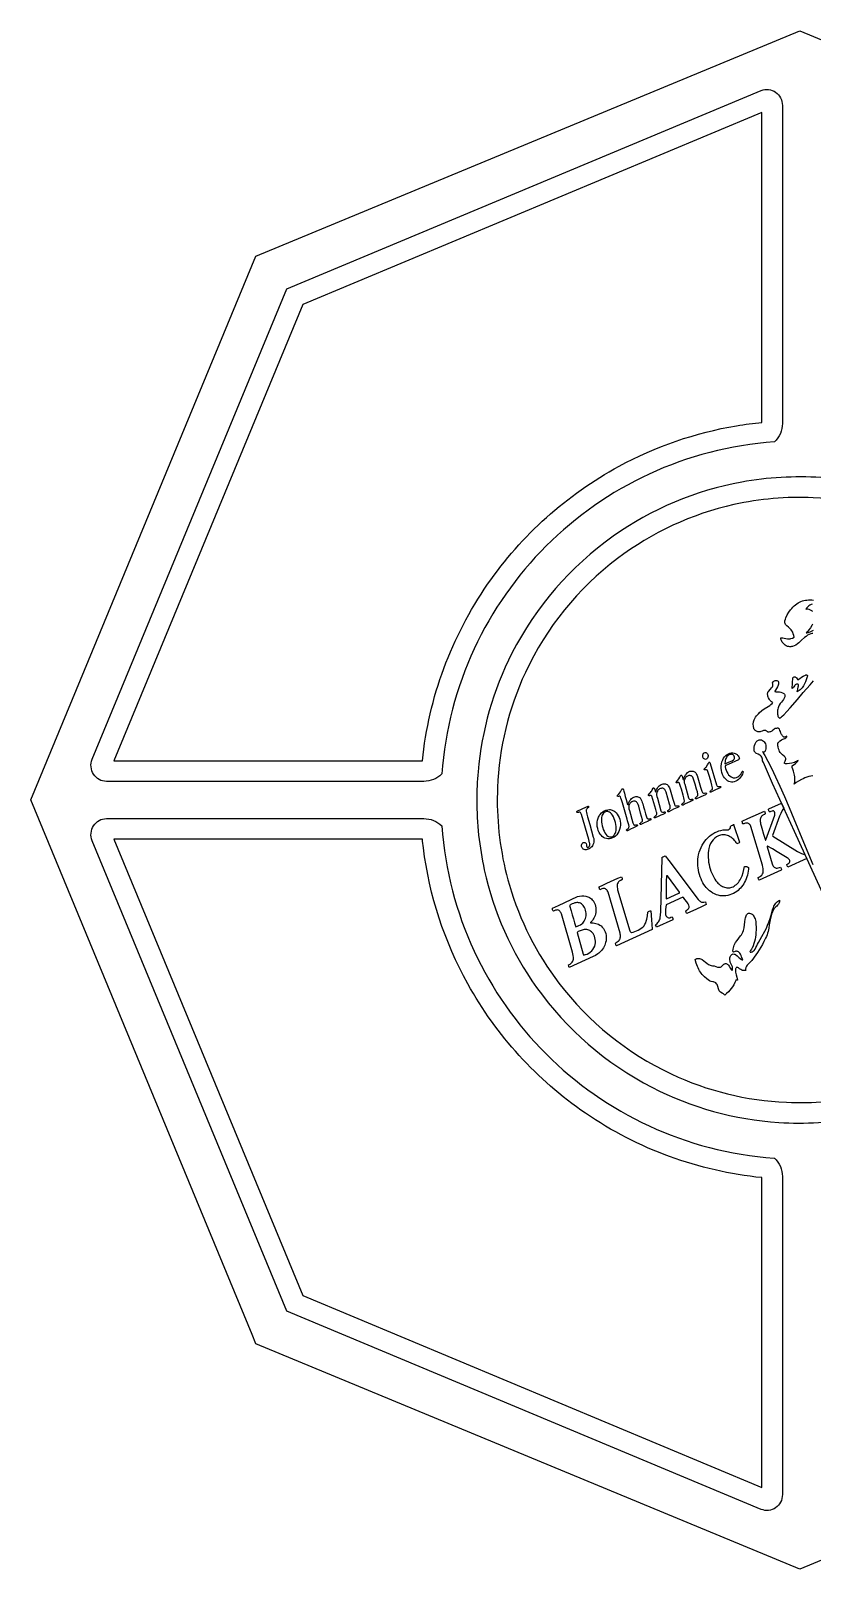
# Model space of a CAD drawing. Extents: x 0 to 300, y 0 to 300.
# Drawn here: x 0 to 152.4, y 0.3 to 300.3 of the extents above; entities that cross this region are included whole.
import ezdxf

# ---------------------------------------------------------------- set-up
doc = ezdxf.new("R2010")
doc.units = 0
doc.layers.add('Nível Padrão', color=18, linetype='CONTINUOUS')

msp = doc.modelspace()

# ---------------------------------------------------------------- linework, layer by layer
at = {"layer": 'Nível Padrão'}
for points in [[(43.93, 44.23), (43.17, 46.09), (0, 150.3), (43.93, 256.37), (150, 300.3), (256.07, 256.37), (300, 150.3), (256.07, 44.23), (150, 0.3), (43.93, 44.23)], [(151.1, 174.66), (151.21, 174.68), (151.32, 174.69), (151.4, 174.67), (151.46, 174.62), (151.48, 174.55), (151.49, 174.47), (151.45, 174.29), (151.1, 173.35), (150.92, 172.92), (150.72, 172.53), (150.49, 172.19), (150.36, 172.03), (150.22, 171.88), (150.06, 171.75), (149.9, 171.62), (149.72, 171.51), (149.52, 171.42), (149.55, 171.65), (149.6, 171.9), (149.71, 172.38), (149.74, 172.58), (149.73, 172.75), (149.71, 172.82), (149.67, 172.86), (149.61, 172.9), (149.54, 172.91), (149.38, 172.89), (149.24, 172.83), (149.12, 172.73), (149.02, 172.6), (148.81, 172.31), (148.69, 172.17), (148.55, 172.05), (148.62, 174.12), (148.79, 174.26), (148.89, 174.31), (149, 174.32), (149.1, 174.3), (149.2, 174.26), (149.28, 174.19), (149.35, 174.12), (149.48, 173.92), (149.61, 173.71), (149.99, 174), (150.34, 174.24), (150.69, 174.45), (151.1, 174.66)], [(131.95, 159.39), (132.03, 159.28), (132.09, 159.14), (132.13, 158.99), (132.13, 158.83), (132.09, 158.64), (132.01, 158.47), (131.89, 158.33), (131.75, 158.24), (131.61, 158.22), (131.47, 158.24), (131.34, 158.31), (131.23, 158.41), (131.16, 158.52), (131.11, 158.64), (131.07, 158.77), (131.07, 158.91), (131.09, 159.09), (131.15, 159.26), (131.25, 159.4), (131.38, 159.49), (131.53, 159.55), (131.68, 159.55), (131.82, 159.5), (131.95, 159.39)], [(137.86, 159.04), (137.98, 158.9), (138.09, 158.74), (138.18, 158.56), (138.21, 158.46), (138.22, 158.36), (138.19, 158.28), (138.14, 158.23), (138.03, 158.16), (136.03, 157.25), (135.74, 157.11), (135.6, 157.04), (135.48, 156.95), (135.46, 156.83), (135.48, 156.7), (135.51, 156.57), (135.54, 156.43), (135.65, 156.09), (135.78, 155.77), (135.94, 155.48), (136.13, 155.22), (136.35, 154.99), (136.59, 154.82), (136.72, 154.75), (136.86, 154.69), (137, 154.65), (137.15, 154.63), (137.41, 154.64), (137.66, 154.7), (137.89, 154.81), (138.11, 154.96), (138.3, 155.15), (138.49, 155.36), (138.64, 155.61), (138.78, 155.87), (138.85, 155.9), (138.89, 155.9), (138.92, 155.87), (138.93, 155.8), (138.93, 155.73), (138.9, 155.6), (138.8, 155.35), (138.64, 155.03), (138.46, 154.74), (138.25, 154.49), (138.02, 154.27), (137.77, 154.09), (137.5, 153.95), (137.21, 153.86), (136.92, 153.8), (136.67, 153.8), (136.42, 153.84), (136.17, 153.93), (135.92, 154.05), (135.7, 154.21), (135.49, 154.41), (135.3, 154.63), (135.15, 154.87), (134.96, 155.24), (134.82, 155.64), (134.72, 156.05), (134.67, 156.48), (134.67, 156.91), (134.72, 157.34), (134.82, 157.76), (134.98, 158.16), (135.14, 158.46), (135.34, 158.73), (135.57, 158.96), (135.82, 159.16), (136.08, 159.31), (136.36, 159.42), (136.65, 159.49), (136.94, 159.5), (137.18, 159.45), (137.42, 159.36), (137.65, 159.22), (137.76, 159.14), (137.86, 159.04)], [(136.1, 159.03), (135.94, 158.92), (135.8, 158.78), (135.68, 158.6), (135.59, 158.41), (135.51, 158.19), (135.45, 157.97), (135.42, 157.74), (135.41, 157.51), (135.41, 157.41), (135.43, 157.37), (135.46, 157.35), (136.13, 157.65), (136.79, 157.96), (137.06, 158.12), (137.17, 158.21), (137.22, 158.28), (137.26, 158.36), (137.28, 158.44), (137.28, 158.52), (137.26, 158.68), (137.21, 158.84), (137.13, 158.97), (137.02, 159.08), (136.9, 159.16), (136.77, 159.2), (136.63, 159.21), (136.5, 159.19), (136.36, 159.15), (136.23, 159.1), (136.1, 159.03)], [(132.46, 157.62), (132.55, 157.42), (133.77, 153.24), (133.82, 153.11), (133.9, 153), (133.99, 152.92), (134.05, 152.9), (134.12, 152.9), (134.32, 152.93), (134.52, 152.95), (134.57, 152.93), (134.61, 152.87), (134.62, 152.83), (134.61, 152.79), (134.57, 152.71), (134.46, 152.64), (134.01, 152.46), (133.55, 152.25), (132.65, 151.82), (132.58, 151.82), (132.55, 151.83), (132.53, 151.86), (132.51, 151.91), (132.51, 151.98), (132.57, 152.07), (132.64, 152.14), (132.81, 152.26), (132.89, 152.33), (132.95, 152.42), (132.99, 152.52), (132.99, 152.65), (132.94, 152.93), (132.87, 153.22), (132.7, 153.77), (132.38, 154.91), (132.2, 155.47), (132.02, 156.03), (131.97, 156.11), (131.91, 156.17), (131.83, 156.21), (131.75, 156.22), (131.67, 156.21), (131.59, 156.19), (131.44, 156.15), (131.39, 156.19), (131.37, 156.23), (131.36, 156.28), (131.43, 156.41), (131.52, 156.52), (131.62, 156.62), (131.72, 156.73), (132.01, 157.14), (132.15, 157.36), (132.27, 157.6), (132.31, 157.65), (132.37, 157.67), (132.42, 157.66), (132.46, 157.62)], [(121.55, 152.63), (121.64, 152.52), (121.7, 152.37), (121.8, 152.05), (121.83, 151.93), (121.85, 151.87), (121.89, 151.82), (121.93, 151.87), (122.02, 152.14), (122.13, 152.4), (122.26, 152.63), (122.41, 152.85), (122.58, 153.03), (122.76, 153.19), (122.96, 153.32), (123.19, 153.41), (123.34, 153.45), (123.5, 153.46), (123.66, 153.45), (123.82, 153.43), (123.97, 153.37), (124.11, 153.29), (124.24, 153.19), (124.36, 153.05), (124.47, 152.88), (124.56, 152.7), (124.71, 152.28), (124.84, 151.84), (124.97, 151.4), (125.24, 150.43), (125.54, 149.47), (125.58, 149.36), (125.64, 149.26), (125.72, 149.18), (125.82, 149.14), (125.89, 149.13), (125.96, 149.14), (126.11, 149.17), (126.25, 149.19), (126.31, 149.18), (126.38, 149.14), (126.4, 149.05), (126.38, 148.98), (126.33, 148.91), (125.38, 148.48), (124.91, 148.26), (124.45, 148.02), (124.34, 148.01), (124.29, 148.03), (124.26, 148.08), (124.24, 148.13), (124.25, 148.18), (124.29, 148.28), (124.43, 148.4), (124.58, 148.52), (124.64, 148.59), (124.7, 148.67), (124.73, 148.76), (124.75, 148.88), (124.73, 149.03), (124.7, 149.18), (124.62, 149.48), (123.91, 151.84), (123.81, 152.1), (123.75, 152.22), (123.68, 152.32), (123.59, 152.42), (123.5, 152.49), (123.39, 152.55), (123.27, 152.58), (123.12, 152.59), (122.96, 152.57), (122.81, 152.53), (122.67, 152.46), (122.53, 152.36), (122.41, 152.25), (122.3, 152.12), (122.2, 151.97), (122.13, 151.81), (122.09, 151.64), (122.07, 151.47), (122.07, 151.31), (122.13, 150.97), (122.22, 150.63), (122.57, 149.4), (122.93, 148.19), (122.97, 148.08), (123.04, 147.99), (123.13, 147.93), (123.23, 147.9), (123.29, 147.89), (123.36, 147.9), (123.49, 147.95), (123.62, 147.97), (123.68, 147.96), (123.74, 147.92), (123.77, 147.83), (123.76, 147.79), (123.74, 147.76), (123.63, 147.66), (123.52, 147.6), (123.39, 147.55), (123.26, 147.49), (122.89, 147.33), (122.53, 147.16), (121.81, 146.81), (121.72, 146.79), (121.68, 146.8), (121.65, 146.82), (121.62, 146.89), (121.62, 146.96), (121.66, 147.04), (121.71, 147.1), (121.83, 147.2), (121.96, 147.29), (122.01, 147.34), (122.05, 147.41), (122.09, 147.54), (122.11, 147.66), (122.1, 147.79), (122.07, 147.92), (121.99, 148.18), (121.93, 148.44), (121.55, 149.75), (121.36, 150.4), (121.14, 151.04), (121.08, 151.12), (121.01, 151.17), (120.92, 151.19), (120.83, 151.18), (120.67, 151.14), (120.59, 151.14), (120.55, 151.15), (120.52, 151.18), (120.5, 151.26), (120.51, 151.33), (120.77, 151.62), (120.89, 151.77), (121.01, 151.93), (121.12, 152.08), (121.22, 152.25), (121.4, 152.6), (121.48, 152.65), (121.52, 152.65), (121.55, 152.63)], [(126.98, 155.1), (127.07, 154.92), (127.14, 154.72), (127.27, 154.32), (127.31, 154.32), (127.32, 154.34), (127.43, 154.66), (127.56, 154.95), (127.71, 155.21), (127.89, 155.43), (128.09, 155.63), (128.32, 155.78), (128.56, 155.89), (128.83, 155.95), (128.95, 155.95), (129.09, 155.94), (129.22, 155.91), (129.35, 155.86), (129.48, 155.8), (129.59, 155.71), (129.7, 155.6), (129.78, 155.47), (129.89, 155.29), (129.98, 155.09), (130.14, 154.63), (130.28, 154.16), (130.41, 153.69), (130.66, 152.83), (130.78, 152.41), (130.91, 151.99), (130.96, 151.87), (131.02, 151.75), (131.1, 151.67), (131.2, 151.62), (131.32, 151.62), (131.44, 151.63), (131.68, 151.67), (131.73, 151.64), (131.78, 151.57), (131.79, 151.53), (131.78, 151.49), (131.74, 151.41), (131.59, 151.32), (131.14, 151.14), (130.71, 150.94), (129.84, 150.51), (129.75, 150.51), (129.71, 150.52), (129.67, 150.54), (129.65, 150.62), (129.65, 150.69), (129.73, 150.79), (129.82, 150.88), (129.92, 150.95), (130.01, 151.03), (130.07, 151.11), (130.11, 151.2), (130.14, 151.31), (130.15, 151.41), (130.03, 151.91), (129.89, 152.41), (129.6, 153.38), (129.36, 154.19), (129.21, 154.56), (129.12, 154.73), (129.01, 154.89), (128.89, 154.98), (128.77, 155.04), (128.64, 155.08), (128.51, 155.08), (128.38, 155.07), (128.25, 155.03), (127.99, 154.91), (127.79, 154.74), (127.63, 154.52), (127.56, 154.39), (127.51, 154.25), (127.48, 154.11), (127.46, 153.96), (127.48, 153.66), (127.55, 153.37), (128.31, 150.72), (128.36, 150.61), (128.42, 150.51), (128.5, 150.43), (128.6, 150.39), (128.73, 150.39), (128.85, 150.42), (128.98, 150.45), (129.1, 150.44), (129.15, 150.38), (129.17, 150.3), (129.14, 150.23), (129.09, 150.19), (128.98, 150.12), (128.54, 149.94), (128.09, 149.75), (127.66, 149.53), (127.23, 149.3), (127.13, 149.29), (127.09, 149.3), (127.04, 149.33), (127.02, 149.39), (127.02, 149.47), (127.09, 149.58), (127.18, 149.66), (127.29, 149.74), (127.39, 149.82), (127.44, 149.88), (127.48, 149.96), (127.51, 150.05), (127.52, 150.15), (127.48, 150.42), (127.4, 150.7), (127.25, 151.26), (126.92, 152.39), (126.75, 152.95), (126.57, 153.5), (126.52, 153.58), (126.46, 153.64), (126.39, 153.69), (126.31, 153.7), (126.26, 153.7), (126.21, 153.69), (126.1, 153.64), (126.05, 153.63), (126, 153.63), (125.95, 153.65), (125.91, 153.7), (125.9, 153.74), (125.9, 153.78), (125.94, 153.87), (126.19, 154.14), (126.42, 154.43), (126.63, 154.75), (126.81, 155.11), (126.9, 155.15), (126.94, 155.14), (126.98, 155.1)], [(115.51, 152.46), (115.6, 152.26), (115.66, 152.04), (115.79, 151.61), (115.97, 151), (116.14, 150.41), (116.43, 149.41), (116.46, 149.37), (116.48, 149.37), (116.5, 149.39), (116.6, 149.67), (116.72, 149.93), (116.86, 150.18), (117.02, 150.39), (117.2, 150.58), (117.39, 150.74), (117.61, 150.86), (117.85, 150.94), (118, 150.97), (118.15, 150.98), (118.3, 150.97), (118.44, 150.93), (118.58, 150.87), (118.71, 150.79), (118.84, 150.69), (118.94, 150.56), (119.07, 150.33), (119.18, 150.08), (119.28, 149.82), (119.37, 149.54), (119.53, 148.97), (119.7, 148.41), (119.92, 147.6), (120.04, 147.2), (120.17, 146.81), (120.24, 146.72), (120.32, 146.66), (120.4, 146.64), (120.49, 146.63), (120.68, 146.65), (120.86, 146.68), (120.91, 146.66), (120.96, 146.61), (120.98, 146.52), (120.95, 146.45), (120.79, 146.34), (120.61, 146.27), (120.44, 146.2), (120.27, 146.12), (119.63, 145.82), (119, 145.51), (118.92, 145.5), (118.87, 145.52), (118.84, 145.55), (118.82, 145.63), (118.83, 145.71), (118.91, 145.8), (119, 145.88), (119.09, 145.95), (119.18, 146.03), (119.25, 146.1), (119.3, 146.2), (119.32, 146.32), (119.32, 146.43), (119.15, 147.1), (118.96, 147.76), (118.58, 149.08), (118.47, 149.41), (118.4, 149.56), (118.33, 149.71), (118.24, 149.84), (118.14, 149.94), (118.02, 150.02), (117.88, 150.06), (117.71, 150.08), (117.55, 150.06), (117.38, 150.01), (117.23, 149.94), (117.08, 149.84), (116.95, 149.71), (116.83, 149.56), (116.73, 149.39), (116.69, 149.25), (116.66, 149.11), (116.65, 148.97), (116.65, 148.83), (116.69, 148.55), (116.76, 148.25), (117.45, 145.84), (117.5, 145.7), (117.57, 145.56), (117.65, 145.46), (117.71, 145.43), (117.77, 145.41), (117.9, 145.4), (118.02, 145.43), (118.15, 145.45), (118.22, 145.45), (118.28, 145.43), (118.32, 145.37), (118.33, 145.31), (118.28, 145.23), (118.23, 145.17), (118.1, 145.1), (117.95, 145.05), (117.81, 144.98), (117.45, 144.83), (117.1, 144.66), (116.39, 144.3), (116.35, 144.29), (116.31, 144.29), (116.24, 144.34), (116.21, 144.41), (116.22, 144.5), (116.28, 144.58), (116.35, 144.64), (116.5, 144.75), (116.57, 144.81), (116.63, 144.89), (116.68, 144.98), (116.7, 145.1), (116.63, 145.46), (116.53, 145.84), (116.42, 146.21), (116.31, 146.59), (115.4, 149.76), (115.23, 150.36), (115.13, 150.66), (115.02, 150.94), (114.96, 151), (114.9, 151.03), (114.83, 151.04), (114.76, 151.03), (114.62, 150.99), (114.49, 150.97), (114.44, 151.01), (114.41, 151.09), (114.45, 151.2), (114.53, 151.29), (114.61, 151.36), (114.69, 151.44), (114.87, 151.66), (115.03, 151.9), (115.18, 152.15), (115.31, 152.43), (115.36, 152.48), (115.41, 152.5), (115.46, 152.49), (115.51, 152.46)], [(108.7, 149.1), (108.73, 149.1), (108.76, 149.08), (108.81, 149.03), (108.82, 148.94), (108.78, 148.86), (108.61, 148.72), (108.45, 148.56), (108.38, 148.47), (108.34, 148.37), (108.31, 148.25), (108.31, 148.12), (108.37, 147.83), (108.44, 147.55), (108.6, 147.01), (109.03, 145.53), (109.73, 143.05), (109.8, 142.8), (109.83, 142.55), (109.83, 142.3), (109.8, 142.05), (109.74, 141.81), (109.65, 141.58), (109.54, 141.37), (109.41, 141.17), (109.26, 141.02), (109.09, 140.89), (108.91, 140.78), (108.72, 140.68), (108.53, 140.62), (108.33, 140.59), (108.14, 140.59), (107.95, 140.63), (107.76, 140.74), (107.68, 140.82), (107.6, 140.9), (107.54, 141), (107.49, 141.11), (107.45, 141.23), (107.44, 141.36), (107.44, 141.52), (107.47, 141.67), (107.54, 141.81), (107.63, 141.91), (107.76, 142), (107.91, 142.04), (108.05, 142.02), (108.19, 141.94), (108.26, 141.87), (108.32, 141.79), (108.39, 141.58), (108.43, 141.35), (108.48, 141.14), (108.53, 141.09), (108.57, 141.06), (108.69, 141.04), (108.79, 141.08), (108.88, 141.14), (108.95, 141.22), (109, 141.33), (109.03, 141.49), (109.04, 141.64), (109.03, 141.8), (109.01, 141.96), (108.94, 142.27), (108.85, 142.59), (107.43, 147.48), (107.38, 147.62), (107.32, 147.75), (107.23, 147.85), (107.11, 147.91), (107.04, 147.92), (106.97, 147.92), (106.83, 147.89), (106.69, 147.86), (106.63, 147.86), (106.56, 147.88), (106.52, 147.93), (106.5, 148.01), (106.52, 148.08), (106.56, 148.12), (106.65, 148.18), (107.16, 148.38), (107.68, 148.61), (108.7, 149.1)], [(114.19, 147.81), (114.41, 147.55), (114.6, 147.24), (114.76, 146.9), (114.88, 146.53), (114.97, 146.14), (115.02, 145.75), (115.02, 145.36), (114.98, 144.98), (114.87, 144.56), (114.72, 144.17), (114.54, 143.83), (114.32, 143.53), (114.06, 143.27), (113.78, 143.05), (113.47, 142.89), (113.13, 142.77), (112.86, 142.73), (112.57, 142.73), (112.28, 142.78), (112, 142.88), (111.73, 143.01), (111.48, 143.19), (111.25, 143.41), (111.06, 143.66), (110.86, 143.99), (110.7, 144.35), (110.58, 144.73), (110.51, 145.14), (110.48, 145.55), (110.5, 145.96), (110.57, 146.37), (110.68, 146.76), (110.75, 146.95), (110.84, 147.14), (110.94, 147.31), (111.05, 147.48), (111.3, 147.77), (111.58, 148.01), (111.88, 148.2), (112.2, 148.33), (112.54, 148.41), (112.87, 148.44), (113.05, 148.42), (113.22, 148.39), (113.4, 148.33), (113.57, 148.26), (113.74, 148.17), (113.9, 148.06), (114.05, 147.94), (114.19, 147.81)], [(112.86, 147.94), (112.72, 148.01), (112.57, 148.05), (112.41, 148.06), (112.26, 148.04), (112.11, 147.99), (111.96, 147.92), (111.83, 147.83), (111.71, 147.71), (111.58, 147.53), (111.49, 147.33), (111.41, 147.12), (111.36, 146.9), (111.32, 146.67), (111.31, 146.44), (111.31, 146.21), (111.32, 146), (111.38, 145.62), (111.46, 145.25), (111.56, 144.89), (111.67, 144.53), (111.82, 144.2), (111.98, 143.9), (112.17, 143.62), (112.39, 143.38), (112.54, 143.26), (112.69, 143.18), (112.86, 143.12), (113.02, 143.1), (113.18, 143.1), (113.35, 143.14), (113.51, 143.21), (113.66, 143.31), (113.78, 143.43), (113.89, 143.57), (113.99, 143.74), (114.06, 143.92), (114.12, 144.12), (114.17, 144.32), (114.19, 144.52), (114.2, 144.71), (114.17, 145.1), (114.13, 145.49), (114.05, 145.88), (113.95, 146.27), (113.82, 146.64), (113.67, 146.99), (113.49, 147.31), (113.29, 147.6), (113.09, 147.79), (112.86, 147.94)], [(146.87, 148.72), (146.84, 148.67), (146.59, 148.24), (146.31, 147.69), (146.07, 147.13), (144.7, 143.4), (144.77, 143.25), (149.59, 140.24), (149.95, 140.03), (150.33, 139.86), (150.53, 139.79), (150.74, 139.73), (151, 139.68), (151.36, 138.89), (147.68, 137.21), (147.61, 137.32), (147.56, 137.45), (147.51, 137.71), (147.59, 137.79), (147.68, 137.85), (147.87, 137.97), (147.96, 138.03), (148.03, 138.12), (148.07, 138.23), (148.09, 138.37), (148.05, 138.5), (148, 138.6), (147.95, 138.69), (147.88, 138.76), (147.71, 138.89), (147.53, 139.02), (145.62, 140.17), (144.65, 140.76), (143.7, 141.32), (143.65, 141.3), (143.64, 141.26), (143.66, 141.15), (144.61, 137.83), (144.73, 137.54), (144.81, 137.41), (144.9, 137.3), (145, 137.2), (145.12, 137.12), (145.24, 137.06), (145.38, 137.03), (145.49, 137.01), (145.6, 137.01), (145.81, 137.05), (146.03, 137.11), (146.25, 137.18), (146.32, 137.09), (146.36, 136.97), (146.42, 136.71), (146.39, 136.62), (142.08, 134.66), (142.01, 134.76), (141.97, 134.89), (141.91, 135.16), (142.13, 135.32), (142.35, 135.47), (142.57, 135.64), (142.66, 135.75), (142.74, 135.87), (142.83, 136.08), (142.87, 136.3), (142.89, 136.51), (142.88, 136.73), (142.85, 136.95), (142.8, 137.17), (142.7, 137.61), (140.48, 145.16), (140.41, 145.31), (140.32, 145.43), (140.22, 145.55), (140.11, 145.64), (140, 145.72), (139.87, 145.78), (139.74, 145.81), (139.6, 145.81), (139.43, 145.79), (139.25, 145.74), (139.08, 145.68), (138.91, 145.64), (138.85, 145.74), (138.81, 145.87), (138.74, 146.14), (139.84, 146.68), (140.91, 147.17), (143.12, 148.14), (143.2, 147.94), (143.25, 147.72), (143.24, 147.62), (143.21, 147.53), (143.14, 147.47), (143.03, 147.45), (142.9, 147.39), (142.77, 147.32), (142.66, 147.23), (142.56, 147.13), (142.47, 147.01), (142.39, 146.87), (142.33, 146.71), (142.29, 146.53), (142.28, 146.32), (142.29, 146.1), (142.32, 145.89), (142.36, 145.68), (142.48, 145.26), (142.6, 144.83), (142.93, 143.64), (143.1, 143.05), (143.31, 142.48), (143.33, 142.48), (143.36, 142.49), (143.4, 142.56), (145.12, 147.35), (145.14, 147.5), (145.15, 147.66), (145.13, 147.82), (145.08, 147.98), (145.03, 148.06), (144.97, 148.11), (144.92, 148.15), (144.86, 148.17), (144.73, 148.18), (144.6, 148.15), (144.33, 148.04), (144.21, 147.99), (144.09, 147.96), (144.01, 148.07), (143.96, 148.21), (143.88, 148.48), (143.97, 148.56), (146.43, 149.68), (146.87, 148.72)], [(136.11, 144.51), (136.26, 144.58), (136.37, 144.7), (136.46, 144.85), (136.51, 145.02), (136.52, 145.14), (136.56, 145.22), (136.62, 145.29), (136.7, 145.34), (136.88, 145.41), (137.06, 145.49), (137.11, 145.49), (137.13, 145.45), (137.16, 145.35), (138.27, 142.06), (138.16, 141.95), (138.03, 141.85), (137.88, 141.8), (137.72, 141.78), (137.59, 141.99), (137.44, 142.2), (137.28, 142.39), (137.11, 142.58), (136.92, 142.75), (136.73, 142.91), (136.53, 143.05), (136.32, 143.18), (136.11, 143.29), (135.89, 143.39), (135.67, 143.46), (135.44, 143.5), (135.22, 143.53), (135, 143.53), (134.77, 143.5), (134.56, 143.45), (134.15, 143.3), (133.78, 143.1), (133.44, 142.85), (133.28, 142.7), (133.13, 142.55), (132.85, 142.19), (132.61, 141.79), (132.42, 141.35), (132.27, 140.85), (132.19, 140.43), (132.15, 140), (132.13, 139.56), (132.14, 139.1), (132.17, 138.65), (132.23, 138.2), (132.31, 137.74), (132.41, 137.29), (132.53, 136.85), (132.68, 136.42), (132.84, 136.01), (133.02, 135.61), (133.21, 135.24), (133.42, 134.88), (133.65, 134.56), (133.89, 134.26), (134.05, 134.09), (134.22, 133.92), (134.39, 133.78), (134.57, 133.64), (134.76, 133.53), (134.95, 133.42), (135.15, 133.34), (135.34, 133.27), (135.55, 133.22), (135.75, 133.18), (135.96, 133.17), (136.16, 133.17), (136.37, 133.19), (136.57, 133.24), (136.78, 133.3), (136.98, 133.39), (137.21, 133.51), (137.43, 133.66), (137.64, 133.83), (137.84, 134.02), (138.02, 134.24), (138.19, 134.47), (138.35, 134.72), (138.5, 134.98), (138.63, 135.25), (138.75, 135.54), (138.95, 136.13), (139.09, 136.74), (139.19, 137.36), (139.39, 137.35), (139.6, 137.31), (139.81, 137.24), (140.02, 137.16), (140, 136.78), (139.95, 136.4), (139.89, 136.02), (139.8, 135.65), (139.69, 135.29), (139.56, 134.94), (139.41, 134.6), (139.25, 134.28), (139.07, 133.96), (138.87, 133.66), (138.66, 133.38), (138.44, 133.12), (138.2, 132.88), (137.96, 132.66), (137.7, 132.46), (137.43, 132.29), (137.07, 132.09), (136.7, 131.92), (136.33, 131.79), (135.96, 131.69), (135.58, 131.63), (135.21, 131.6), (134.84, 131.6), (134.47, 131.64), (134.11, 131.72), (133.75, 131.83), (133.39, 131.97), (133.05, 132.15), (132.71, 132.36), (132.38, 132.61), (132.06, 132.89), (131.76, 133.21), (131.52, 133.51), (131.31, 133.83), (131.1, 134.17), (130.91, 134.54), (130.74, 134.92), (130.59, 135.32), (130.46, 135.74), (130.34, 136.17), (130.25, 136.6), (130.18, 137.04), (130.13, 137.48), (130.11, 137.92), (130.11, 138.36), (130.14, 138.79), (130.19, 139.21), (130.27, 139.62), (130.4, 140.13), (130.56, 140.61), (130.75, 141.06), (130.97, 141.49), (131.21, 141.9), (131.47, 142.27), (131.75, 142.62), (132.05, 142.94), (132.37, 143.23), (132.71, 143.5), (133.07, 143.73), (133.44, 143.94), (133.82, 144.11), (134.22, 144.26), (134.62, 144.38), (135.04, 144.46), (136.11, 144.51)], [(124.46, 138.53), (130.19, 130.88), (130.3, 130.75), (130.42, 130.64), (130.56, 130.54), (130.7, 130.46), (130.85, 130.4), (131, 130.36), (131.16, 130.35), (131.31, 130.38), (131.61, 130.44), (131.69, 130.19), (131.75, 129.93), (130.82, 129.47), (129.87, 129.03), (127.96, 128.17), (127.91, 128.2), (127.88, 128.26), (127.83, 128.38), (127.76, 128.66), (127.99, 128.82), (128.2, 128.98), (128.3, 129.08), (128.37, 129.19), (128.42, 129.33), (128.44, 129.5), (128.35, 129.77), (128.23, 130.02), (128.09, 130.24), (127.94, 130.46), (127.61, 130.87), (127.44, 131.08), (127.3, 131.3), (127.17, 131.34), (123.91, 129.83), (123.85, 129.38), (123.84, 128.92), (123.84, 127.99), (123.89, 127.8), (123.96, 127.64), (124.05, 127.51), (124.17, 127.42), (124.28, 127.36), (124.4, 127.34), (124.52, 127.34), (124.64, 127.35), (124.88, 127.42), (125.12, 127.49), (125.23, 127.22), (125.26, 127.07), (125.25, 126.93), (122.06, 125.49), (122, 125.6), (121.96, 125.73), (121.89, 125.98), (122.18, 126.24), (122.32, 126.39), (122.45, 126.54), (122.56, 126.72), (122.66, 126.9), (122.74, 127.11), (122.79, 127.33), (122.92, 128.47), (123.13, 139.04), (123.16, 139.13), (123.21, 139.17), (123.28, 139.2), (123.33, 139.24), (123.75, 139.4), (124.46, 138.53)], [(115.21, 135.33), (115.28, 135.21), (115.33, 135.08), (115.37, 134.93), (115.36, 134.79), (115.07, 134.62), (114.93, 134.54), (114.8, 134.44), (114.67, 134.32), (114.57, 134.19), (114.47, 134.03), (114.4, 133.84), (114.37, 133.57), (114.38, 133.3), (114.42, 133.03), (114.48, 132.76), (116.85, 124.77), (116.92, 124.66), (117, 124.56), (117.09, 124.49), (117.2, 124.46), (117.52, 124.55), (117.85, 124.66), (118.17, 124.78), (118.49, 124.93), (118.8, 125.1), (119.09, 125.3), (119.37, 125.53), (119.63, 125.78), (119.81, 126.07), (119.95, 126.37), (120.06, 126.7), (120.15, 127.04), (120.22, 127.39), (120.27, 127.74), (120.36, 128.43), (120.5, 128.54), (120.65, 128.63), (120.81, 128.69), (120.97, 128.71), (121.11, 126.93), (121.21, 125.14), (121.18, 125.05), (114.24, 121.89), (114.2, 121.91), (114.16, 121.96), (114.1, 122.07), (114.03, 122.33), (114.12, 122.42), (114.21, 122.49), (114.41, 122.62), (114.61, 122.76), (114.7, 122.83), (114.78, 122.93), (114.87, 123.08), (114.95, 123.24), (115, 123.42), (115.03, 123.6), (115.04, 123.79), (115.03, 123.97), (115, 124.16), (114.94, 124.34), (112.6, 132.34), (112.54, 132.48), (112.46, 132.62), (112.36, 132.75), (112.25, 132.86), (112.13, 132.95), (112, 133.01), (111.87, 133.05), (111.74, 133.06), (111.56, 133.04), (111.38, 132.98), (111.03, 132.81), (110.96, 132.92), (110.93, 133.06), (110.9, 133.21), (110.85, 133.35), (111.59, 133.71), (112.34, 134.06), (113.79, 134.74), (114.51, 135.06), (115.21, 135.33)], [(124.18, 135.48), (124.14, 135.52), (124.1, 135.56), (124.05, 135.56), (124, 135.5), (123.96, 134.4), (123.94, 133.3), (123.92, 131.09), (124, 131.02), (126.43, 132.13), (126.48, 132.16), (126.51, 132.21), (126.52, 132.28), (126.51, 132.35), (124.18, 135.48)], [(106.67, 131.45), (107.06, 131.55), (107.46, 131.6), (107.86, 131.6), (108.26, 131.55), (108.45, 131.5), (108.64, 131.44), (108.83, 131.35), (109.01, 131.26), (109.19, 131.14), (109.35, 131.01), (109.52, 130.85), (109.67, 130.68), (109.83, 130.45), (109.96, 130.19), (110.07, 129.9), (110.16, 129.59), (110.22, 129.27), (110.25, 128.95), (110.25, 128.63), (110.22, 128.33), (110.16, 128.04), (110.07, 127.77), (109.96, 127.5), (109.84, 127.26), (109.7, 127.03), (109.54, 126.81), (109.38, 126.61), (109.2, 126.42), (109.16, 126.33), (109.7, 126.32), (109.97, 126.29), (110.23, 126.24), (110.5, 126.17), (110.75, 126.06), (111.01, 125.92), (111.25, 125.73), (111.49, 125.52), (111.7, 125.25), (111.88, 124.95), (112.03, 124.62), (112.15, 124.27), (112.23, 123.9), (112.26, 123.52), (112.25, 123.15), (112.21, 122.83), (112.14, 122.53), (112.06, 122.24), (111.96, 121.97), (111.83, 121.71), (111.7, 121.47), (111.54, 121.24), (111.38, 121.02), (111.2, 120.82), (111.01, 120.63), (110.81, 120.45), (110.6, 120.29), (110.16, 120), (109.7, 119.75), (105.04, 117.63), (104.98, 117.75), (104.94, 117.87), (104.87, 118.13), (105.19, 118.31), (105.35, 118.42), (105.5, 118.54), (105.63, 118.68), (105.73, 118.85), (105.81, 119.04), (105.86, 119.27), (105.87, 119.61), (105.83, 119.95), (105.76, 120.29), (105.67, 120.63), (103.51, 128.1), (103.45, 128.24), (103.37, 128.38), (103.29, 128.51), (103.19, 128.63), (103.08, 128.72), (102.97, 128.8), (102.85, 128.84), (102.72, 128.85), (102.52, 128.84), (102.33, 128.79), (101.95, 128.65), (101.9, 128.68), (101.86, 128.74), (101.8, 128.87), (101.77, 129.03), (101.77, 129.18), (102.95, 129.75), (104.19, 130.32), (106.67, 131.45)], [(106.11, 130.22), (105.85, 130.12), (105.59, 130.03), (105.33, 129.91), (105.22, 129.82), (105.11, 129.72), (105.38, 128.66), (105.62, 127.89), (105.84, 127.1), (106.07, 126.32), (106.32, 125.58), (106.47, 125.62), (106.62, 125.67), (106.92, 125.81), (107.22, 125.97), (107.5, 126.15), (107.67, 126.31), (107.82, 126.49), (107.97, 126.7), (108.09, 126.93), (108.19, 127.17), (108.27, 127.43), (108.31, 127.69), (108.32, 127.97), (108.31, 128.25), (108.27, 128.52), (108.2, 128.79), (108.12, 129.06), (108.01, 129.31), (107.88, 129.53), (107.73, 129.74), (107.57, 129.91), (107.4, 130.04), (107.23, 130.15), (107.05, 130.22), (106.87, 130.26), (106.68, 130.28), (106.49, 130.28), (106.3, 130.25), (106.11, 130.22)], [(146.07, 130.74), (146.07, 130.57), (146.06, 130.41), (146, 130.24), (145.84, 129.98), (145.68, 129.78), (145.5, 129.61), (145.33, 129.46), (145.16, 129.3), (145, 129.13), (144.85, 128.91), (144.72, 128.64), (144.58, 128.28), (144.47, 127.94), (144.3, 127.26), (144.17, 126.61), (144.06, 125.97), (143.95, 125.33), (143.81, 124.68), (143.72, 124.35), (143.62, 124.02), (143.49, 123.68), (143.34, 123.33), (143.02, 122.69), (142.71, 122.11), (142.4, 121.57), (142.09, 121.08), (141.76, 120.59), (141.42, 120.1), (140.63, 119.03), (140.42, 118.77), (140.2, 118.54), (139.98, 118.32), (139.77, 118.11), (139.6, 117.88), (139.53, 117.75), (139.48, 117.63), (139.45, 117.49), (139.43, 117.35), (139.43, 117.19), (139.46, 117.03), (139.32, 117.03), (139.01, 117.06), (138.86, 117.08), (138.73, 117.12), (138.49, 117.23), (138.27, 117.38), (138.03, 117.57), (137.92, 117.63), (137.78, 117.66), (137.65, 117.66), (137.61, 117.64), (137.57, 117.6), (137.51, 117.44), (137.48, 117.36), (137.47, 117.26), (137.47, 116.96), (137.49, 116.7), (137.53, 116.45), (137.58, 116.2), (137.71, 115.72), (137.85, 115.17), (137.78, 115.18), (137.7, 115.16), (137.63, 115.16), (137.61, 115.18), (137.59, 115.21), (137.35, 114.72), (137.11, 114.28), (136.88, 113.89), (136.63, 113.54), (136.37, 113.21), (136.07, 112.89), (135.74, 112.56), (135.37, 112.22), (135.24, 112.36), (135.11, 112.47), (134.84, 112.65), (134.57, 112.83), (134.44, 112.94), (134.31, 113.09), (134.2, 113.28), (134.12, 113.48), (134.01, 113.9), (133.96, 114.1), (133.89, 114.29), (133.79, 114.47), (133.64, 114.62), (133.49, 114.72), (133.33, 114.79), (133.18, 114.82), (133.02, 114.84), (132.71, 114.89), (132.55, 114.95), (132.38, 115.04), (131.87, 115.43), (131.4, 115.84), (131.19, 116.06), (130.99, 116.28), (130.8, 116.51), (130.63, 116.75), (130.47, 117.01), (130.31, 117.27), (130.17, 117.55), (130.05, 117.85), (129.93, 118.16), (129.82, 118.5), (129.63, 119.22), (129.78, 119.3), (129.92, 119.37), (130.06, 119.4), (130.23, 119.41), (130.44, 119.38), (130.63, 119.33), (130.81, 119.26), (130.98, 119.17), (131.29, 118.95), (131.59, 118.7), (131.89, 118.45), (132.2, 118.23), (132.37, 118.14), (132.55, 118.07), (132.75, 118.01), (132.95, 117.99), (133.15, 117.97), (133.33, 117.93), (133.65, 117.83), (133.97, 117.73), (134.15, 117.7), (134.35, 117.68), (134.44, 117.68), (134.53, 117.7), (134.69, 117.78), (134.82, 117.9), (134.95, 118.04), (135.08, 118.18), (135.22, 118.3), (135.38, 118.38), (135.46, 118.4), (135.56, 118.41), (135.67, 118.39), (135.77, 118.36), (135.87, 118.3), (135.95, 118.24), (136.1, 118.08), (136.23, 117.88), (136.49, 117.45), (136.64, 117.25), (136.83, 117.07), (136.86, 117.2), (136.88, 117.39), (136.89, 117.59), (136.85, 117.76), (136.68, 118.16), (136.52, 118.52), (136.45, 118.7), (136.4, 118.89), (136.37, 119.1), (136.37, 119.33), (136.38, 119.51), (136.42, 119.69), (136.48, 119.85), (136.56, 119.99), (136.66, 120.11), (136.77, 120.2), (136.9, 120.25), (137.04, 120.27), (137.18, 120.25), (137.32, 120.21), (137.44, 120.16), (137.56, 120.09), (137.77, 119.92), (137.97, 119.73), (138.17, 119.54), (138.39, 119.36), (138.63, 119.21), (138.76, 119.16), (138.9, 119.12), (138.66, 119.7), (138.55, 119.97), (138.43, 120.23), (138.29, 120.45), (138.13, 120.63), (138.04, 120.7), (137.93, 120.75), (137.82, 120.78), (137.69, 120.8), (137.52, 120.79), (137.37, 120.75), (137.05, 120.61), (137.04, 120.68), (137.01, 120.73), (136.98, 120.78), (136.97, 120.85), (137, 121.18), (137.05, 121.48), (137.13, 121.76), (137.23, 122.02), (137.35, 122.26), (137.49, 122.49), (137.8, 122.92), (138.13, 123.34), (138.46, 123.78), (138.62, 124.02), (138.77, 124.28), (138.91, 124.55), (139.03, 124.86), (139.11, 125.11), (139.17, 125.38), (139.25, 125.94), (139.31, 126.51), (139.36, 127.05), (139.4, 127.3), (139.45, 127.53), (139.52, 127.74), (139.6, 127.91), (139.71, 128.05), (139.84, 128.15), (140.01, 128.21), (140.2, 128.22), (140.4, 128.19), (140.58, 128.12), (140.74, 128.02), (140.88, 127.89), (141, 127.73), (141.11, 127.54), (141.2, 127.34), (141.28, 127.11), (141.35, 126.87), (141.4, 126.62), (141.46, 126.08), (141.49, 125.53), (141.49, 125), (141.46, 124.48), (141.43, 124), (141.37, 123.56), (141.3, 123.13), (141.2, 122.72), (141.07, 122.3), (140.91, 121.87), (140.72, 121.42), (140.66, 121.31), (140.57, 121.18), (140.4, 120.93), (140.33, 120.82), (140.29, 120.73), (140.3, 120.67), (140.33, 120.65), (140.37, 120.64), (140.52, 120.65), (140.66, 120.67), (140.79, 120.72), (140.9, 120.79), (141.01, 120.88), (141.11, 120.98), (141.29, 121.23), (141.46, 121.52), (141.61, 121.84), (141.77, 122.17), (141.94, 122.5), (142.61, 123.68), (143.21, 124.75), (143.48, 125.29), (143.73, 125.86), (143.97, 126.48), (144.21, 127.19), (144.52, 128.32), (144.68, 128.85), (144.85, 129.34), (144.95, 129.57), (145.06, 129.78), (145.18, 129.98), (145.32, 130.17), (145.48, 130.34), (145.65, 130.49), (145.85, 130.63), (146.07, 130.74)], [(106.79, 124.64), (106.69, 124.57), (106.64, 124.52), (106.61, 124.45), (107.78, 120.25), (107.9, 120.05), (108.22, 120.14), (108.54, 120.26), (108.85, 120.42), (109.14, 120.62), (109.41, 120.86), (109.65, 121.14), (109.86, 121.46), (110.03, 121.81), (110.1, 122.12), (110.13, 122.44), (110.14, 122.77), (110.11, 123.1), (110.05, 123.42), (109.96, 123.72), (109.83, 124), (109.67, 124.26), (109.52, 124.44), (109.37, 124.61), (109.2, 124.74), (109.03, 124.84), (108.86, 124.92), (108.68, 124.98), (108.49, 125.02), (108.31, 125.04), (108.12, 125.03), (107.93, 125.02), (107.54, 124.93), (107.16, 124.8), (106.79, 124.64)]]:
    msp.add_lwpolyline(points, close=True, dxfattribs=at)
for points in [[(80.18, 155.37, -0.197486), (76.66, 153.92), (14.75, 153.92), (14.38, 153.94), (14.01, 154.02), (13.66, 154.13), (13.33, 154.29), (13.02, 154.49), (12.73, 154.73), (12.47, 155.01), (12.25, 155.32), (12.06, 155.65), (11.92, 156.01), (11.82, 156.37), (11.76, 156.75), (11.75, 157.13), (11.79, 157.51), (11.87, 157.88), (12, 158.25), (49.98, 249.96), (142.49, 288.63), (142.85, 288.75), (143.21, 288.82), (143.57, 288.85), (143.93, 288.83), (144.29, 288.77), (144.64, 288.67), (144.98, 288.52), (145.3, 288.32), (145.59, 288.09), (145.85, 287.82), (146.08, 287.53), (146.27, 287.21), (146.42, 286.86), (146.53, 286.5), (146.59, 286.13), (146.62, 285.75), (146.62, 223.73, -0.204006), (145.08, 220.13), (143.46, 220), (141.85, 219.83), (140.25, 219.62), (138.66, 219.38), (137.09, 219.11), (135.52, 218.8), (133.97, 218.45), (132.43, 218.07), (130.91, 217.66), (129.4, 217.21), (127.9, 216.73), (126.42, 216.22), (124.95, 215.68), (123.5, 215.11), (122.07, 214.5), (120.65, 213.86), (119.25, 213.2), (117.86, 212.5), (116.5, 211.77), (115.15, 211.02), (113.82, 210.23), (112.51, 209.42), (111.22, 208.58), (109.95, 207.71), (108.7, 206.82), (107.47, 205.9), (106.26, 204.95), (105.07, 203.98), (103.91, 202.98), (102.76, 201.96), (101.64, 200.91), (100.55, 199.84), (99.47, 198.74), (98.42, 197.62), (97.4, 196.48), (96.4, 195.32), (95.42, 194.13), (94.47, 192.93), (93.55, 191.7), (92.65, 190.45), (91.79, 189.18), (90.94, 187.89), (90.13, 186.59), (89.34, 185.26), (88.58, 183.91), (87.86, 182.55), (87.16, 181.17), (86.49, 179.77), (85.85, 178.35), (85.24, 176.92), (84.66, 175.47), (84.12, 174.01), (83.6, 172.53), (83.12, 171.03), (82.67, 169.52), (82.26, 168), (81.88, 166.46), (81.53, 164.91), (81.22, 163.35), (80.94, 161.78), (80.69, 160.19), (80.49, 158.59), (80.32, 156.98), (80.18, 155.37), (80.18, 155.37)], [(76.39, 157.92, -0.12671), (89.12, 192.37, -0.117517), (114.75, 215.38, -0.082896), (137.69, 223.28, -0.016861), (142.62, 223.94), (142.62, 284.34), (53.05, 246.9), (16.19, 157.92), (76.39, 157.92)], [(87, 150.3, 0.054318), (88.47, 136.69, 0.101067), (98.67, 113.76, 0.119297), (121.17, 94.27, 0.103493), (145.91, 87.43, 0.060839), (161.31, 88.31, 0.109943), (186.41, 98.88, 0.119927), (206.03, 121.47, 0.103493), (212.87, 146.21, 0.060839), (211.99, 161.61, 0.109943), (201.42, 186.71, 0.119927), (178.83, 206.33, 0.103493), (154.09, 213.17, 0.060839), (138.69, 212.29, 0.109877), (113.61, 201.73, 0.120973), (93.86, 178.91, 0.096754), (87.24, 155.82, 0.021823), (87, 150.3)], [(91, 150.3, 0.071455), (93.36, 133.71, 0.091783), (103.02, 114.61, 0.120741), (124.93, 96.88, 0.099438), (147.4, 91.36, 0.065578), (162.84, 92.7, 0.107818), (185.57, 103.22, 0.121394), (203.42, 125.23, 0.099438), (208.94, 147.7, 0.065578), (207.6, 163.14, 0.107818), (197.08, 185.87, 0.121394), (175.07, 203.72, 0.099438), (152.6, 209.24, 0.065573), (137.16, 207.9, 0.107758), (114.44, 197.38, 0.122408), (96.48, 175.17, 0.099256), (91.05, 152.72, 0.010199), (91, 150.3)], [(145.08, 80.47, -0.204006), (146.62, 76.87), (146.62, 14.85), (146.59, 14.47), (146.53, 14.09), (146.42, 13.73), (146.27, 13.39), (146.08, 13.07), (145.85, 12.78), (145.59, 12.51), (145.3, 12.28), (144.98, 12.08), (144.64, 11.93), (144.29, 11.83), (143.93, 11.76), (143.57, 11.75), (143.21, 11.78), (142.85, 11.85), (142.49, 11.97), (49.98, 50.64), (12, 142.35), (11.87, 142.72), (11.79, 143.09), (11.75, 143.47), (11.76, 143.85), (11.82, 144.23), (11.92, 144.59), (12.06, 144.95), (12.25, 145.28), (12.47, 145.59), (12.73, 145.87), (13.02, 146.11), (13.33, 146.31), (13.66, 146.47), (14.01, 146.58), (14.38, 146.65), (14.75, 146.68), (76.66, 146.68, -0.19747), (80.18, 145.23), (80.32, 143.61), (80.49, 142.01), (80.69, 140.41), (80.94, 138.82), (81.21, 137.25), (81.53, 135.69), (81.87, 134.14), (82.25, 132.6), (82.67, 131.08), (83.12, 129.58), (83.6, 128.08), (84.11, 126.6), (84.66, 125.14), (85.23, 123.69), (85.84, 122.26), (86.48, 120.84), (87.15, 119.45), (87.85, 118.06), (88.57, 116.7), (89.33, 115.36), (90.12, 114.03), (90.93, 112.72), (91.77, 111.43), (92.64, 110.16), (93.54, 108.92), (94.46, 107.69), (95.41, 106.48), (96.38, 105.3), (97.38, 104.13), (98.4, 102.99), (99.45, 101.88), (100.52, 100.78), (101.62, 99.71), (102.74, 98.66), (103.88, 97.64), (105.04, 96.64), (106.23, 95.67), (107.44, 94.72), (108.67, 93.8), (109.92, 92.91), (111.18, 92.04), (112.47, 91.2), (113.78, 90.38), (115.11, 89.6), (116.46, 88.84), (117.82, 88.12), (119.2, 87.42), (120.6, 86.75), (122.02, 86.12), (123.45, 85.51), (124.9, 84.93), (126.36, 84.39), (127.84, 83.88), (129.34, 83.4), (130.85, 82.95), (132.37, 82.54), (133.91, 82.16), (135.46, 81.81), (137.02, 81.5), (138.59, 81.22), (140.18, 80.98), (141.78, 80.78), (143.38, 80.61), (145, 80.48), (145.05, 80.48), (145.08, 80.47)], [(142.62, 76.66, -0.126351), (108.2, 89.23, -0.116257), (85.26, 114.43, -0.095775), (76.58, 140.98, -0.005794), (76.39, 142.68), (16.19, 142.68), (53.05, 53.7), (142.62, 16.26), (142.62, 76.66)]]:
    msp.add_lwpolyline(points, format="xyb", close=True, dxfattribs=at)
for points in [[(152.57, 182.78), (152.38, 182.75), (152.19, 182.71), (151.85, 182.59), (151.52, 182.42), (151.22, 182.21), (150.92, 181.97), (150.37, 181.46), (149.81, 180.95), (149.53, 180.72), (149.23, 180.52), (148.92, 180.36), (148.59, 180.24), (148.41, 180.21), (148.23, 180.19), (148.04, 180.19), (147.84, 180.2), (147.58, 180.26), (147.34, 180.36), (147.13, 180.49), (146.94, 180.66), (146.76, 180.87), (146.6, 181.1), (146.45, 181.37), (146.31, 181.66), (146.28, 181.78), (146.29, 181.85), (146.32, 181.89), (146.33, 181.9), (146.51, 181.92), (146.67, 181.92), (146.96, 181.87), (147.26, 181.79), (147.6, 181.73), (147.95, 181.71), (148.11, 181.73), (148.27, 181.76), (148.58, 181.86), (148.9, 182.03), (148.84, 182.4), (148.74, 182.73), (148.62, 183.01), (148.47, 183.26), (148.31, 183.48), (148.14, 183.67), (147.79, 183.99), (147.47, 184.27), (147.33, 184.41), (147.21, 184.55), (147.13, 184.69), (147.08, 184.86), (147.07, 185.04), (147.11, 185.25), (147.2, 185.54), (147.31, 185.82), (147.57, 186.38), (147.87, 186.91), (148.19, 187.37), (148.43, 187.66), (148.67, 187.92), (148.91, 188.16), (149.17, 188.37), (149.43, 188.56), (149.69, 188.73), (149.96, 188.88), (150.24, 189), (150.52, 189.11), (150.81, 189.19), (151.11, 189.25), (151.41, 189.29), (151.72, 189.32), (152.04, 189.32), (152.36, 189.31), (152.68, 189.28)], [(152.45, 188.48), (152.21, 188.41), (151.98, 188.3), (151.77, 188.15), (151.56, 187.96), (151.37, 187.75), (151.18, 187.5), (151.25, 187.53), (151.34, 187.55), (151.54, 187.55), (151.77, 187.5), (152.02, 187.41), (152.26, 187.27), (152.37, 187.19), (152.47, 187.09)], [(152.47, 184.6), (152.35, 184.34), (152.07, 183.86), (151.78, 183.45), (151.5, 183.12), (151.25, 182.88), (151.3, 182.87), (151.4, 182.88), (151.69, 182.95), (152.02, 183.07), (152.31, 183.21), (152.66, 183.41)], [(152.53, 155.04), (152.14, 154.96), (151.75, 154.86), (151.38, 154.74), (151.02, 154.6), (150.67, 154.44), (150.35, 154.28), (149.78, 153.96), (149.33, 153.68), (148.94, 153.4), (149.01, 153.79), (149.05, 154.15), (149.05, 154.49), (149.03, 154.82), (148.99, 155.12), (148.93, 155.4), (148.78, 155.9), (148.63, 156.32), (148.52, 156.65), (148.5, 156.78), (148.5, 156.89), (148.54, 156.98), (148.61, 157.04), (148.91, 157.23), (149.16, 157.42), (149.37, 157.6), (149.52, 157.76), (149.63, 157.89), (149.69, 157.98), (149.7, 158.03), (149.67, 158.01), (149.54, 157.91), (149.37, 157.82), (149.17, 157.72), (148.95, 157.64), (148.47, 157.5), (147.99, 157.39), (147.55, 157.34), (147.36, 157.34), (147.21, 157.36), (147.09, 157.39), (147.02, 157.44), (147, 157.52), (147.03, 157.61), (147.16, 157.85), (147.24, 158.05), (147.28, 158.23), (147.27, 158.38), (147.23, 158.52), (147.15, 158.64), (147.05, 158.75), (146.93, 158.87), (146.65, 159.11), (146.5, 159.24), (146.36, 159.39), (146.21, 159.57), (146.08, 159.77), (145.96, 160.01), (145.87, 160.28), (145.76, 160.68), (145.72, 160.88), (145.72, 161.09), (145.75, 161.29), (145.82, 161.49), (145.89, 161.59), (145.96, 161.68), (146.06, 161.77), (146.17, 161.86), (146.44, 162.03), (146.69, 162.15), (147.11, 162.31), (147.26, 162.39), (147.38, 162.47), (147.42, 162.53), (147.45, 162.59), (147.47, 162.75), (147.19, 162.63), (147.01, 162.58), (146.92, 162.58), (146.89, 162.58), (146.76, 162.69), (146.64, 162.81), (146.54, 162.93), (146.46, 163.07), (146.33, 163.35), (146.23, 163.63), (146.14, 163.88), (146.05, 164.09), (145.99, 164.17), (145.93, 164.23), (145.85, 164.27), (145.77, 164.28), (145.6, 164.28), (145.46, 164.27), (145.33, 164.24), (145.22, 164.21), (145.03, 164.11), (144.87, 163.98), (144.71, 163.85), (144.52, 163.72), (144.28, 163.62), (144.14, 163.57), (143.97, 163.54), (143.84, 163.54), (143.75, 163.56), (143.68, 163.61), (143.61, 163.68), (143.55, 163.74), (143.47, 163.81), (143.35, 163.85), (143.2, 163.88), (143.05, 163.87), (142.92, 163.85), (142.67, 163.75), (142.43, 163.64), (142.29, 163.61), (142.14, 163.59), (141.97, 163.6), (141.82, 163.62), (141.67, 163.66), (141.54, 163.71), (141.42, 163.78), (141.31, 163.86), (141.22, 163.96), (141.14, 164.07), (141.07, 164.2), (141.02, 164.34), (140.98, 164.5), (140.95, 164.68), (140.94, 165.07), (140.98, 165.52), (141.02, 165.71), (141.11, 165.93), (141.23, 166.17), (141.38, 166.43), (141.55, 166.68), (141.73, 166.92), (141.92, 167.13), (142.11, 167.32), (142.62, 167.72), (143.07, 168.05), (143.83, 168.54), (144.13, 168.73), (144.38, 168.92), (144.6, 169.11), (144.77, 169.33), (144.64, 169.37), (144.52, 169.43), (144.4, 169.52), (144.28, 169.63), (144.17, 169.76), (144.07, 169.9), (143.9, 170.22), (143.83, 170.38), (143.77, 170.55), (143.74, 170.72), (143.72, 170.89), (143.73, 171.04), (143.75, 171.19), (143.8, 171.32), (143.88, 171.44), (144.32, 171.94), (144.5, 172.17), (144.65, 172.38), (144.74, 172.57), (144.77, 172.66), (144.77, 172.75), (144.76, 172.84), (144.73, 172.92), (144.68, 173), (144.61, 173.07), (144.67, 173.16), (144.84, 173.34), (144.95, 173.44), (145.08, 173.53), (145.22, 173.59), (145.36, 173.62), (145.55, 173.6), (145.69, 173.54), (145.79, 173.46), (145.85, 173.34), (145.87, 173.21), (145.87, 173.06), (145.84, 172.89), (145.78, 172.72), (145.63, 172.36), (145.45, 172.03), (145.28, 171.74), (145.14, 171.55), (145.13, 171.51), (145.14, 171.48), (145.17, 171.45), (145.22, 171.44), (145.35, 171.42), (145.54, 171.42), (145.77, 171.41), (146.04, 171.38), (146.34, 171.32), (146.66, 171.21), (146.79, 171.15), (146.9, 171.08), (146.98, 171), (147.04, 170.92), (147.08, 170.83), (147.11, 170.74), (147.12, 170.58), (147.09, 170.42), (147.05, 170.3), (146.99, 170.18), (146.83, 169.91), (146.63, 169.65), (146.42, 169.38), (146.2, 169.09), (146.01, 168.78), (145.84, 168.44), (145.78, 168.25), (145.72, 168.04), (145.69, 167.83), (145.67, 167.59), (145.67, 167.21), (145.68, 167.02), (145.7, 166.84), (145.75, 166.67), (145.81, 166.52), (145.9, 166.39), (146.02, 166.28), (146.17, 166.34), (146.37, 166.47), (146.6, 166.67), (146.87, 166.92), (147.48, 167.54), (148.16, 168.28), (149.55, 169.88), (150.69, 171.23), (152.04, 172.76), (152.7, 173.54)], [(155.19, 130.53), (148.98, 144.13), (144.7, 153.54), (143.29, 156.68), (142.9, 157.59), (142.75, 157.94), (142.72, 158.24), (142.66, 158.48), (142.57, 158.68), (142.45, 158.84), (142.32, 158.97), (142.18, 159.07), (141.87, 159.22), (141.56, 159.36), (141.43, 159.44), (141.31, 159.53), (141.21, 159.66), (141.13, 159.81), (141.09, 160), (141.08, 160.24), (141.11, 160.6), (141.18, 160.94), (141.29, 161.25), (141.43, 161.52), (141.52, 161.64), (141.61, 161.74), (141.71, 161.83), (141.82, 161.91), (141.94, 161.97), (142.07, 162.01), (142.2, 162.03), (142.34, 162.03), (142.34, 162.03), (142.54, 162), (142.73, 161.92), (142.91, 161.79), (143.07, 161.63), (143.21, 161.44), (143.31, 161.22), (143.37, 160.97), (143.38, 160.7), (143.35, 160.25), (143.31, 160.04), (143.25, 159.86), (143.16, 159.72), (143.11, 159.67), (143.05, 159.64), (142.98, 159.63), (142.9, 159.64), (142.82, 159.67), (142.72, 159.73), (142.95, 159.39), (143.21, 158.97), (143.8, 157.87), (144.5, 156.48), (145.27, 154.84), (146.11, 152.99), (147, 150.98), (147.93, 148.84), (148.87, 146.62), (150.75, 142.1), (152.52, 137.75)]]:
    msp.add_lwpolyline(points, dxfattribs=at)

doc.saveas('drawing.dxf')
